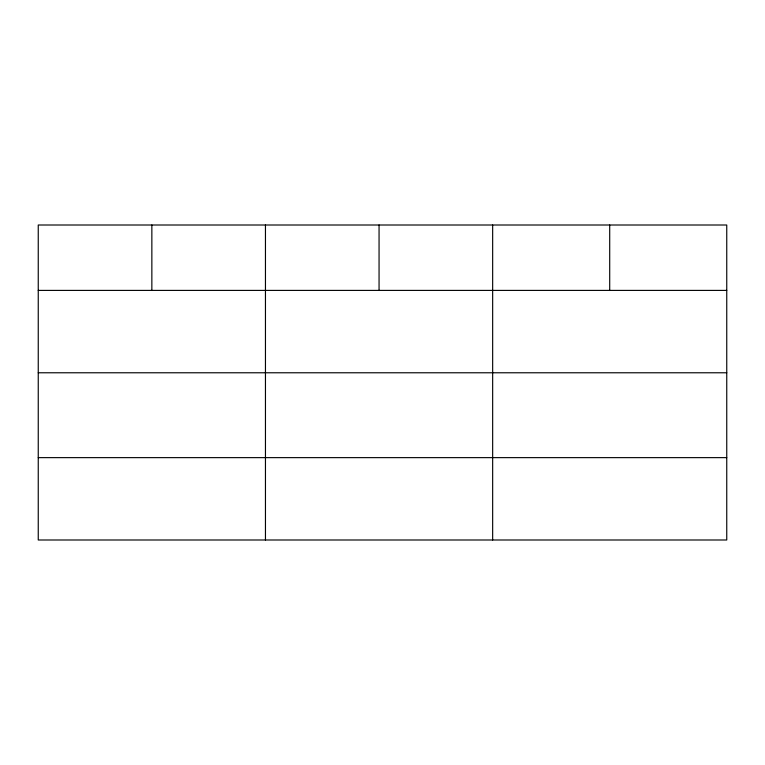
<?xml version="1.0" encoding="UTF-8"?>
<svg xmlns="http://www.w3.org/2000/svg" width="765" height="765" viewBox="0 0 765 765"><rect width="100%" height="100%" fill="white"/><g stroke="black" fill="none" stroke-linecap="round" stroke-linejoin="round"><path stroke-width="1.15" d="M726.75 372.775L726.75 225.006L38.25 225.006L38.25 539.994L726.75 539.994L726.75 372.775L38.25 372.775M38.25 290.404L726.75 290.404M38.25 457.633L726.75 457.633M609.705 225.006L609.705 290.404M492.66 225.006L492.66 539.994M379.058 225.006L379.058 290.404M265.455 225.006L265.455 539.994M151.853 225.006L151.853 290.404"/></g></svg>
